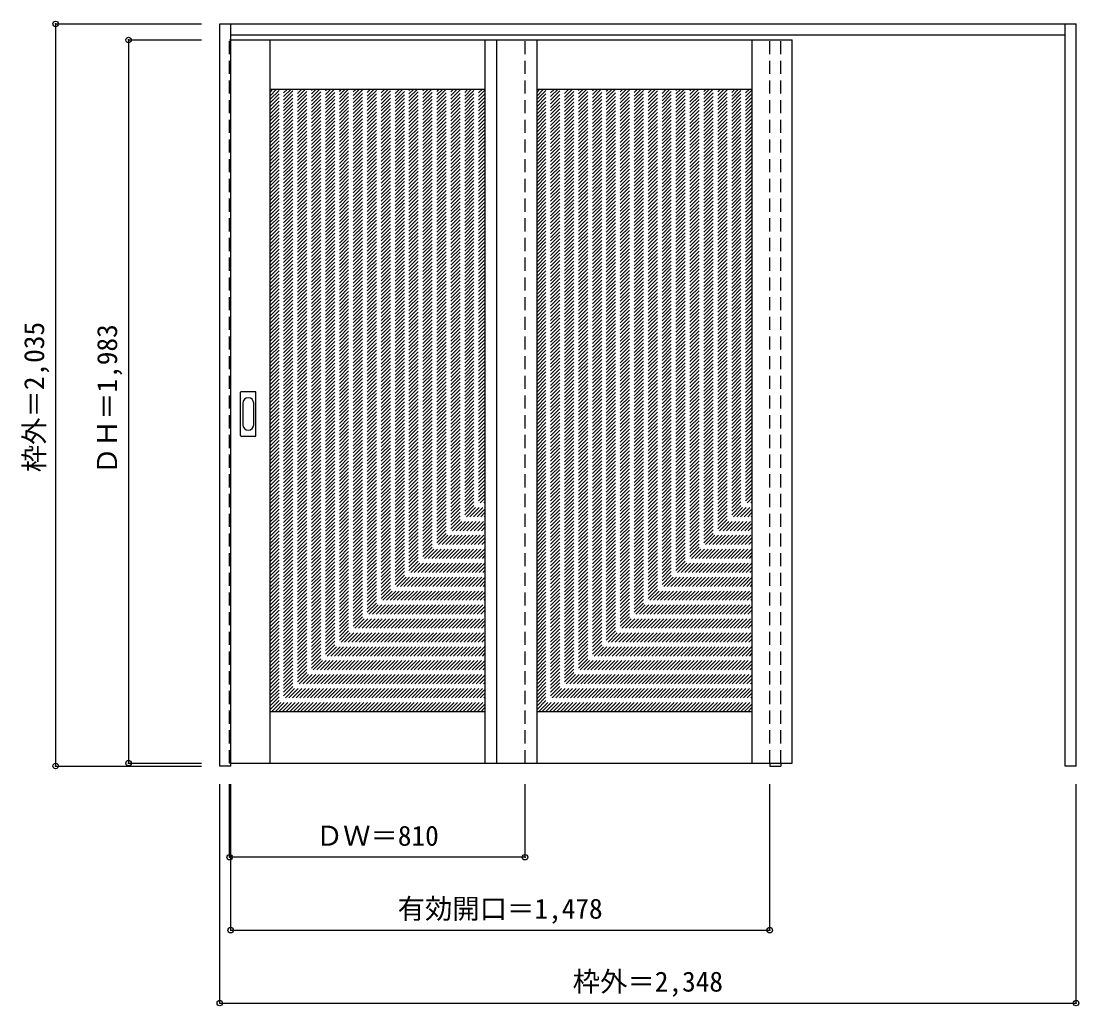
# Model space of a CAD drawing. Units: millimetres, scale not verified. Extents: x -1313 to 1587, y -1605 to 1095.
import ezdxf
from ezdxf.enums import TextEntityAlignment as Align

# ---------------------------------------------------------------- set-up
doc = ezdxf.new("R2010")
doc.units = ezdxf.units.MM
doc.header["$LTSCALE"] = 30
doc.header["$PDMODE"] = 32
doc.header["$PDSIZE"] = 15
doc.linetypes.add('DASHED1', pattern=[1.8, 1.2, -0.6])
doc.layers.add('0-0', color=4, linetype='DASHED1')
doc.layers.add('0-1_寸法', color=7, linetype='Continuous')
doc.styles.add('ＭＳ ゴシック', font='')
doc.styles.get('ＭＳ ゴシック').set_extended_font_data('MS Gothic')

msp = doc.modelspace()

# ---------------------------------------------------------------- linework, layer by layer
at = {"layer": '0-0', "color": 3, "linetype": 'Continuous'}
for p, q in [((-768.26, 1087.27), (1579.74, 1087.27)), ((-738.26, -947.73), (-738.26, 1087.27)), ((1549.74, -947.73), (1549.74, 1087.27)), ((1579.74, -947.73), (1579.74, 1087.27)), ((-738.26, 1057.27), (1549.74, 1057.27)), ((-738.26, 1043.27), (800.74, 1043.27)), ((-631.26, 1043.27), (-631.26, -939.73)), ((-41.26, 1043.27), (-41.26, -939.73)), ((-9.26, 1043.27), (-9.26, -939.73)), ((100.74, 1043.27), (100.74, -939.73)), ((690.74, 1043.27), (690.74, -939.73)), ((-631.26, 908.27), (-41.26, 908.27)), ((100.74, 908.27), (690.74, 908.27)), ((-711.26, -41.73), (-711.26, 77.27)), ((-670.76, 78.77), (-709.76, 78.77)), ((-669.26, -41.73), (-669.26, 77.27)), ((-709.76, -43.23), (-670.76, -43.23)), ((-41.26, -798.73), (-631.26, -798.73)), ((690.74, -798.73), (100.74, -798.73)), ((739.74, -939.73), (739.74, -947.73)), ((739.74, -947.73), (769.74, -947.73)), ((769.74, -939.73), (769.74, -947.73)), ((1579.74, -947.73), (1549.74, -947.73))]:
    msp.add_line(p, q, dxfattribs=at)
at = {"layer": '0-0'}
for p, q in [((739.74, -939.73), (739.74, 1057.27)), ((769.74, -939.73), (769.74, 1057.27)), ((-741.26, 1043.27), (-738.26, 1043.27)), ((-741.26, -939.73), (-741.26, 1043.27)), ((68.74, -939.73), (68.74, 1043.27)), ((-631.26, 325.2), (-48.19, 908.27)), ((-631.26, 335.1), (-58.09, 908.27)), ((-631.26, 345), (-67.99, 908.27)), ((-631.26, 354.9), (-77.89, 908.27)), ((-631.26, 364.8), (-87.79, 908.27)), ((-631.26, 374.7), (-97.69, 908.27)), ((-631.26, 384.6), (-107.59, 908.27)), ((-631.26, 394.5), (-117.49, 908.27)), ((-631.26, 404.4), (-127.39, 908.27)), ((-631.26, 414.3), (-137.29, 908.27)), ((-631.26, 424.2), (-147.19, 908.27)), ((-631.26, 434.1), (-157.09, 908.27)), ((-631.26, 444), (-166.99, 908.27)), ((-631.26, 453.9), (-176.89, 908.27)), ((-631.26, 463.79), (-186.78, 908.27)), ((-631.26, 473.69), (-196.68, 908.27)), ((-631.26, 483.59), (-206.58, 908.27)), ((-631.26, 493.49), (-216.48, 908.27)), ((-631.26, 503.39), (-226.38, 908.27)), ((-631.26, 513.29), (-236.28, 908.27)), ((-631.26, 523.19), (-246.18, 908.27)), ((-631.26, 533.09), (-256.08, 908.27)), ((-631.26, 542.99), (-265.98, 908.27)), ((-631.26, 552.89), (-275.88, 908.27)), ((-631.26, 562.79), (-285.78, 908.27)), ((-631.26, 572.69), (-295.68, 908.27)), ((-631.26, 582.59), (-305.58, 908.27)), ((-631.26, 592.49), (-315.48, 908.27)), ((-631.26, 602.39), (-325.38, 908.27)), ((-631.26, 612.29), (-335.28, 908.27)), ((-631.26, 622.19), (-345.18, 908.27)), ((-631.26, 632.09), (-355.08, 908.27)), ((-631.26, 641.99), (-364.98, 908.27)), ((-631.26, 651.89), (-374.87, 908.27)), ((-631.26, 661.78), (-384.77, 908.27)), ((-631.26, 671.68), (-394.67, 908.27)), ((-631.26, 681.58), (-404.57, 908.27)), ((-631.26, 691.48), (-414.47, 908.27)), ((-631.26, 701.38), (-424.37, 908.27)), ((-631.26, 711.28), (-434.27, 908.27)), ((-631.26, 721.18), (-444.17, 908.27)), ((-631.26, 731.08), (-454.07, 908.27)), ((-631.26, 740.98), (-463.97, 908.27)), ((-631.26, 750.88), (-473.87, 908.27)), ((-631.26, 760.78), (-483.77, 908.27)), ((-631.26, 770.68), (-493.67, 908.27)), ((-631.26, 780.58), (-503.57, 908.27)), ((-631.26, 790.48), (-513.47, 908.27)), ((-631.26, 800.38), (-523.37, 908.27)), ((-631.26, 810.28), (-533.27, 908.27)), ((-631.26, 820.18), (-543.17, 908.27)), ((-631.26, 830.08), (-553.07, 908.27)), ((-631.26, 839.98), (-562.97, 908.27)), ((-631.26, 849.87), (-572.86, 908.27)), ((-631.26, 859.77), (-582.76, 908.27)), ((-631.26, 869.67), (-592.66, 908.27)), ((-631.26, 879.57), (-602.56, 908.27)), ((-631.26, 889.47), (-612.46, 908.27)), ((-631.26, 899.37), (-622.36, 908.27)), ((-631.26, 315.3), (-41.26, 905.3)), ((100.74, 325.2), (683.81, 908.27)), ((100.74, 335.1), (673.91, 908.27)), ((100.74, 345), (664.01, 908.27)), ((100.74, 354.9), (654.11, 908.27)), ((100.74, 364.8), (644.21, 908.27)), ((100.74, 374.7), (634.31, 908.27)), ((100.74, 384.6), (624.41, 908.27)), ((100.74, 394.5), (614.51, 908.27)), ((100.74, 404.4), (604.61, 908.27)), ((100.74, 414.3), (594.71, 908.27)), ((100.74, 424.2), (584.81, 908.27)), ((100.74, 434.1), (574.91, 908.27)), ((100.74, 444), (565.01, 908.27)), ((100.74, 453.9), (555.11, 908.27)), ((100.74, 463.79), (545.22, 908.27)), ((100.74, 473.69), (535.32, 908.27)), ((100.74, 483.59), (525.42, 908.27)), ((100.74, 493.49), (515.52, 908.27)), ((100.74, 503.39), (505.62, 908.27)), ((100.74, 513.29), (495.72, 908.27)), ((100.74, 523.19), (485.82, 908.27)), ((100.74, 533.09), (475.92, 908.27)), ((100.74, 542.99), (466.02, 908.27)), ((100.74, 552.89), (456.12, 908.27)), ((100.74, 562.79), (446.22, 908.27)), ((100.74, 572.69), (436.32, 908.27)), ((100.74, 582.59), (426.42, 908.27)), ((100.74, 592.49), (416.52, 908.27)), ((100.74, 602.39), (406.62, 908.27)), ((100.74, 612.29), (396.72, 908.27)), ((100.74, 622.19), (386.82, 908.27)), ((100.74, 632.09), (376.92, 908.27)), ((100.74, 641.99), (367.02, 908.27)), ((100.74, 651.89), (357.13, 908.27)), ((100.74, 661.78), (347.23, 908.27)), ((100.74, 671.68), (337.33, 908.27)), ((100.74, 681.58), (327.43, 908.27)), ((100.74, 691.48), (317.53, 908.27)), ((100.74, 701.38), (307.63, 908.27)), ((100.74, 711.28), (297.73, 908.27)), ((100.74, 721.18), (287.83, 908.27)), ((100.74, 731.08), (277.93, 908.27)), ((100.74, 740.98), (268.03, 908.27)), ((100.74, 750.88), (258.13, 908.27)), ((100.74, 760.78), (248.23, 908.27)), ((100.74, 770.68), (238.33, 908.27)), ((100.74, 780.58), (228.43, 908.27)), ((100.74, 790.48), (218.53, 908.27)), ((100.74, 800.38), (208.63, 908.27)), ((100.74, 810.28), (198.73, 908.27)), ((100.74, 820.18), (188.83, 908.27)), ((100.74, 830.08), (178.93, 908.27)), ((100.74, 839.98), (169.03, 908.27)), ((100.74, 849.87), (159.14, 908.27)), ((100.74, 859.77), (149.24, 908.27)), ((100.74, 869.67), (139.34, 908.27)), ((100.74, 879.57), (129.44, 908.27)), ((100.74, 889.47), (119.54, 908.27)), ((100.74, 899.37), (109.64, 908.27)), ((100.74, 315.3), (690.74, 905.3)), ((-631.26, 305.4), (-41.26, 895.4)), ((-631.26, 295.5), (-41.26, 885.5)), ((-631.26, 285.6), (-41.26, 875.6)), ((100.74, 305.4), (690.74, 895.4)), ((100.74, 295.5), (690.74, 885.5)), ((100.74, 285.6), (690.74, 875.6)), ((-631.26, 275.7), (-41.26, 865.7)), ((-631.26, 265.8), (-41.26, 855.8)), ((-631.26, 255.91), (-41.26, 845.91)), ((100.74, 275.7), (690.74, 865.7)), ((100.74, 265.8), (690.74, 855.8)), ((100.74, 255.91), (690.74, 845.91)), ((-631.26, 246.01), (-41.26, 836.01)), ((-631.26, 236.11), (-41.26, 826.11)), ((-631.26, 226.21), (-41.26, 816.21)), ((100.74, 246.01), (690.74, 836.01)), ((100.74, 236.11), (690.74, 826.11)), ((100.74, 226.21), (690.74, 816.21)), ((-631.26, 216.31), (-41.26, 806.31)), ((-631.26, 206.41), (-41.26, 796.41)), ((-631.26, 196.51), (-41.26, 786.51)), ((100.74, 216.31), (690.74, 806.31)), ((100.74, 206.41), (690.74, 796.41)), ((100.74, 196.51), (690.74, 786.51)), ((-631.26, 186.61), (-41.26, 776.61)), ((-631.26, 176.71), (-41.26, 766.71)), ((-631.26, 166.81), (-41.26, 756.81)), ((100.74, 186.61), (690.74, 776.61)), ((100.74, 176.71), (690.74, 766.71)), ((100.74, 166.81), (690.74, 756.81)), ((-631.26, 156.91), (-41.26, 746.91)), ((-631.26, 147.01), (-41.26, 737.01)), ((-631.26, 137.11), (-41.26, 727.11)), ((100.74, 156.91), (690.74, 746.91)), ((100.74, 147.01), (690.74, 737.01)), ((100.74, 137.11), (690.74, 727.11)), ((-631.26, 127.21), (-41.26, 717.21)), ((-631.26, 117.31), (-41.26, 707.31)), ((-631.26, 107.41), (-41.26, 697.41)), ((100.74, 127.21), (690.74, 717.21)), ((100.74, 117.31), (690.74, 707.31)), ((100.74, 107.41), (690.74, 697.41)), ((-631.26, 97.51), (-41.26, 687.51)), ((-631.26, 87.61), (-41.26, 677.61)), ((-631.26, 77.71), (-41.26, 667.71)), ((100.74, 97.51), (690.74, 687.51)), ((100.74, 87.61), (690.74, 677.61)), ((100.74, 77.71), (690.74, 667.71)), ((-631.26, 67.81), (-41.26, 657.81)), ((-631.26, 57.92), (-41.26, 647.92)), ((-631.26, 48.02), (-41.26, 638.02)), ((100.74, 67.81), (690.74, 657.81)), ((100.74, 57.92), (690.74, 647.92)), ((100.74, 48.02), (690.74, 638.02)), ((-631.26, 38.12), (-41.26, 628.12)), ((-631.26, 28.22), (-41.26, 618.22)), ((100.74, 38.12), (690.74, 628.12)), ((100.74, 28.22), (690.74, 618.22)), ((-631.26, 18.32), (-41.26, 608.32)), ((-631.26, 8.42), (-41.26, 598.42)), ((-631.26, -1.48), (-41.26, 588.52)), ((100.74, 18.32), (690.74, 608.32)), ((100.74, 8.42), (690.74, 598.42)), ((100.74, -1.48), (690.74, 588.52)), ((-631.26, -11.38), (-41.26, 578.62)), ((-631.26, -21.28), (-41.26, 568.72)), ((-631.26, -31.18), (-41.26, 558.82)), ((100.74, -11.38), (690.74, 578.62)), ((100.74, -21.28), (690.74, 568.72)), ((100.74, -31.18), (690.74, 558.82)), ((-631.26, -41.08), (-41.26, 548.92)), ((-631.26, -50.98), (-41.26, 539.02)), ((-631.26, -60.88), (-41.26, 529.12)), ((100.74, -41.08), (690.74, 548.92)), ((100.74, -50.98), (690.74, 539.02)), ((100.74, -60.88), (690.74, 529.12)), ((-631.26, -70.78), (-41.26, 519.22)), ((-631.26, -80.68), (-41.26, 509.32)), ((-631.26, -90.58), (-41.26, 499.42)), ((100.74, -70.78), (690.74, 519.22)), ((100.74, -80.68), (690.74, 509.32)), ((100.74, -90.58), (690.74, 499.42)), ((-631.26, -100.48), (-41.26, 489.52)), ((-631.26, -110.38), (-41.26, 479.62)), ((-631.26, -120.28), (-41.26, 469.72)), ((100.74, -100.48), (690.74, 489.52)), ((100.74, -110.38), (690.74, 479.62)), ((100.74, -120.28), (690.74, 469.72)), ((-631.26, -130.18), (-41.26, 459.82)), ((-631.26, -140.07), (-41.26, 449.93)), ((-631.26, -149.97), (-41.26, 440.03)), ((100.74, -130.18), (690.74, 459.82)), ((100.74, -140.07), (690.74, 449.93)), ((100.74, -149.97), (690.74, 440.03)), ((-631.26, -159.87), (-41.26, 430.13)), ((-631.26, -169.77), (-41.26, 420.23)), ((-631.26, -179.67), (-41.26, 410.33)), ((100.74, -159.87), (690.74, 430.13)), ((100.74, -169.77), (690.74, 420.23)), ((100.74, -179.67), (690.74, 410.33)), ((-631.26, -189.57), (-41.26, 400.43)), ((-631.26, -199.47), (-41.26, 390.53)), ((-631.26, -209.37), (-41.26, 380.63)), ((100.74, -189.57), (690.74, 400.43)), ((100.74, -199.47), (690.74, 390.53)), ((100.74, -209.37), (690.74, 380.63)), ((-631.26, -219.27), (-41.26, 370.73)), ((-631.26, -229.17), (-41.26, 360.83)), ((-631.26, -239.07), (-41.26, 350.93)), ((100.74, -219.27), (690.74, 370.73)), ((100.74, -229.17), (690.74, 360.83)), ((100.74, -239.07), (690.74, 350.93)), ((-631.26, -248.97), (-41.26, 341.03)), ((-631.26, -258.87), (-41.26, 331.13)), ((-631.26, -268.77), (-41.26, 321.23)), ((100.74, -248.97), (690.74, 341.03)), ((100.74, -258.87), (690.74, 331.13)), ((100.74, -268.77), (690.74, 321.23)), ((-631.26, -278.67), (-41.26, 311.33)), ((-631.26, -288.57), (-41.26, 301.43)), ((-631.26, -298.47), (-41.26, 291.53)), ((100.74, -278.67), (690.74, 311.33)), ((100.74, -288.57), (690.74, 301.43)), ((100.74, -298.47), (690.74, 291.53)), ((-631.26, -308.37), (-41.26, 281.63)), ((-631.26, -318.27), (-41.26, 271.73)), ((-631.26, -328.16), (-41.26, 261.84)), ((100.74, -308.37), (690.74, 281.63)), ((100.74, -318.27), (690.74, 271.73)), ((100.74, -328.16), (690.74, 261.84)), ((-631.26, -338.06), (-41.26, 251.94)), ((-631.26, -347.96), (-41.26, 242.04)), ((-631.26, -357.86), (-41.26, 232.14)), ((100.74, -338.06), (690.74, 251.94)), ((100.74, -347.96), (690.74, 242.04)), ((100.74, -357.86), (690.74, 232.14)), ((-631.26, -367.76), (-41.26, 222.24)), ((-631.26, -377.66), (-41.26, 212.34)), ((100.74, -367.76), (690.74, 222.24)), ((100.74, -377.66), (690.74, 212.34)), ((-631.26, -387.56), (-41.26, 202.44)), ((-631.26, -397.46), (-41.26, 192.54)), ((-631.26, -407.36), (-41.26, 182.64)), ((100.74, -387.56), (690.74, 202.44)), ((100.74, -397.46), (690.74, 192.54)), ((100.74, -407.36), (690.74, 182.64)), ((-631.26, -417.26), (-41.26, 172.74)), ((-631.26, -427.16), (-41.26, 162.84)), ((-631.26, -437.06), (-41.26, 152.94)), ((100.74, -417.26), (690.74, 172.74)), ((100.74, -427.16), (690.74, 162.84)), ((100.74, -437.06), (690.74, 152.94)), ((-631.26, -446.96), (-41.26, 143.04)), ((-631.26, -456.86), (-41.26, 133.14)), ((-631.26, -466.76), (-41.26, 123.24)), ((100.74, -446.96), (690.74, 143.04)), ((100.74, -456.86), (690.74, 133.14)), ((100.74, -466.76), (690.74, 123.24)), ((-631.26, -476.66), (-41.26, 113.34)), ((-631.26, -486.56), (-41.26, 103.44)), ((-631.26, -496.46), (-41.26, 93.54)), ((100.74, -476.66), (690.74, 113.34)), ((100.74, -486.56), (690.74, 103.44)), ((100.74, -496.46), (690.74, 93.54)), ((-631.26, -506.36), (-41.26, 83.64)), ((-631.26, -516.26), (-41.26, 73.74)), ((-631.26, -526.15), (-41.26, 63.85)), ((100.74, -506.36), (690.74, 83.64)), ((100.74, -516.26), (690.74, 73.74)), ((100.74, -526.15), (690.74, 63.85)), ((-631.26, -536.05), (-41.26, 53.95)), ((-631.26, -545.95), (-41.26, 44.05)), ((-631.26, -555.85), (-41.26, 34.15)), ((100.74, -536.05), (690.74, 53.95)), ((100.74, -545.95), (690.74, 44.05)), ((100.74, -555.85), (690.74, 34.15)), ((-631.26, -565.75), (-41.26, 24.25)), ((-631.26, -575.65), (-41.26, 14.35)), ((-631.26, -585.55), (-41.26, 4.45)), ((100.74, -565.75), (690.74, 24.25)), ((100.74, -575.65), (690.74, 14.35)), ((100.74, -585.55), (690.74, 4.45)), ((-631.26, -595.45), (-41.26, -5.45)), ((-631.26, -605.35), (-41.26, -15.35)), ((-631.26, -615.25), (-41.26, -25.25)), ((100.74, -595.45), (690.74, -5.45)), ((100.74, -605.35), (690.74, -15.35)), ((100.74, -615.25), (690.74, -25.25)), ((-631.26, -625.15), (-41.26, -35.15)), ((-631.26, -635.05), (-41.26, -45.05)), ((-631.26, -644.95), (-41.26, -54.95)), ((100.74, -625.15), (690.74, -35.15)), ((100.74, -635.05), (690.74, -45.05)), ((100.74, -644.95), (690.74, -54.95)), ((-631.26, -654.85), (-41.26, -64.85)), ((-631.26, -664.75), (-41.26, -74.75)), ((-631.26, -674.65), (-41.26, -84.65)), ((100.74, -654.85), (690.74, -64.85)), ((100.74, -664.75), (690.74, -74.75)), ((100.74, -674.65), (690.74, -84.65)), ((-631.26, -684.55), (-41.26, -94.55)), ((-631.26, -694.45), (-41.26, -104.45)), ((-631.26, -704.35), (-41.26, -114.35)), ((100.74, -684.55), (690.74, -94.55)), ((100.74, -694.45), (690.74, -104.45)), ((100.74, -704.35), (690.74, -114.35)), ((-631.26, -714.25), (-41.26, -124.25)), ((-631.26, -724.14), (-41.26, -134.14)), ((-631.26, -734.04), (-41.26, -144.04)), ((100.74, -714.25), (690.74, -124.25)), ((100.74, -724.14), (690.74, -134.14)), ((100.74, -734.04), (690.74, -144.04)), ((-631.26, -743.94), (-41.26, -153.94)), ((-631.26, -753.84), (-41.26, -163.84)), ((-631.26, -763.74), (-41.26, -173.74)), ((100.74, -743.94), (690.74, -153.94)), ((100.74, -753.84), (690.74, -163.84)), ((100.74, -763.74), (690.74, -173.74)), ((-631.26, -773.64), (-41.26, -183.64)), ((-631.26, -783.54), (-41.26, -193.54)), ((100.74, -773.64), (690.74, -183.64)), ((100.74, -783.54), (690.74, -193.54)), ((-631.26, -793.44), (-41.26, -203.44)), ((-626.65, -798.73), (-41.26, -213.34)), ((-616.75, -798.73), (-41.26, -223.24)), ((100.74, -793.44), (690.74, -203.44)), ((105.35, -798.73), (690.74, -213.34)), ((115.25, -798.73), (690.74, -223.24)), ((-606.85, -798.73), (-41.26, -233.14)), ((-596.95, -798.73), (-41.26, -243.04)), ((-587.05, -798.73), (-41.26, -252.94)), ((125.15, -798.73), (690.74, -233.14)), ((135.05, -798.73), (690.74, -243.04)), ((144.95, -798.73), (690.74, -252.94)), ((-577.15, -798.73), (-41.26, -262.84)), ((-567.25, -798.73), (-41.26, -272.74)), ((-557.35, -798.73), (-41.26, -282.64)), ((154.85, -798.73), (690.74, -262.84)), ((164.75, -798.73), (690.74, -272.74)), ((174.65, -798.73), (690.74, -282.64)), ((-547.45, -798.73), (-41.26, -292.54)), ((-537.55, -798.73), (-41.26, -302.44)), ((-527.65, -798.73), (-41.26, -312.34)), ((184.55, -798.73), (690.74, -292.54)), ((194.45, -798.73), (690.74, -302.44)), ((204.35, -798.73), (690.74, -312.34)), ((-517.75, -798.73), (-41.26, -322.24)), ((-507.86, -798.73), (-41.26, -332.13)), ((-497.96, -798.73), (-41.26, -342.03)), ((214.25, -798.73), (690.74, -322.24)), ((224.14, -798.73), (690.74, -332.13)), ((234.04, -798.73), (690.74, -342.03)), ((-488.06, -798.73), (-41.26, -351.93)), ((-478.16, -798.73), (-41.26, -361.83)), ((-468.26, -798.73), (-41.26, -371.73)), ((243.94, -798.73), (690.74, -351.93)), ((253.84, -798.73), (690.74, -361.83)), ((263.74, -798.73), (690.74, -371.73)), ((-458.36, -798.73), (-41.26, -381.63)), ((-448.46, -798.73), (-41.26, -391.53)), ((-438.56, -798.73), (-41.26, -401.43)), ((273.64, -798.73), (690.74, -381.63)), ((283.54, -798.73), (690.74, -391.53)), ((293.44, -798.73), (690.74, -401.43)), ((-428.66, -798.73), (-41.26, -411.33)), ((-418.76, -798.73), (-41.26, -421.23)), ((-408.86, -798.73), (-41.26, -431.13)), ((303.34, -798.73), (690.74, -411.33)), ((313.24, -798.73), (690.74, -421.23)), ((323.14, -798.73), (690.74, -431.13)), ((-398.96, -798.73), (-41.26, -441.03)), ((-389.06, -798.73), (-41.26, -450.93)), ((-379.16, -798.73), (-41.26, -460.83)), ((333.04, -798.73), (690.74, -441.03)), ((342.94, -798.73), (690.74, -450.93)), ((352.84, -798.73), (690.74, -460.83)), ((-369.26, -798.73), (-41.26, -470.73)), ((-359.36, -798.73), (-41.26, -480.63)), ((-349.46, -798.73), (-41.26, -490.53)), ((362.74, -798.73), (690.74, -470.73)), ((372.64, -798.73), (690.74, -480.63)), ((382.54, -798.73), (690.74, -490.53)), ((-339.56, -798.73), (-41.26, -500.43)), ((-329.66, -798.73), (-41.26, -510.33)), ((-319.76, -798.73), (-41.26, -520.23)), ((392.44, -798.73), (690.74, -500.43)), ((402.34, -798.73), (690.74, -510.33)), ((412.24, -798.73), (690.74, -520.23)), ((-309.87, -798.73), (-41.26, -530.12)), ((-299.97, -798.73), (-41.26, -540.02)), ((-290.07, -798.73), (-41.26, -549.92)), ((422.13, -798.73), (690.74, -530.12)), ((432.03, -798.73), (690.74, -540.02)), ((441.93, -798.73), (690.74, -549.92)), ((-280.17, -798.73), (-41.26, -559.82)), ((-270.27, -798.73), (-41.26, -569.72)), ((-260.37, -798.73), (-41.26, -579.62)), ((451.83, -798.73), (690.74, -559.82)), ((461.73, -798.73), (690.74, -569.72)), ((471.63, -798.73), (690.74, -579.62)), ((-250.47, -798.73), (-41.26, -589.52)), ((-240.57, -798.73), (-41.26, -599.42)), ((481.53, -798.73), (690.74, -589.52)), ((491.43, -798.73), (690.74, -599.42)), ((-230.67, -798.73), (-41.26, -609.32)), ((-220.77, -798.73), (-41.26, -619.22)), ((-210.87, -798.73), (-41.26, -629.12)), ((501.33, -798.73), (690.74, -609.32)), ((511.23, -798.73), (690.74, -619.22)), ((521.13, -798.73), (690.74, -629.12)), ((-200.97, -798.73), (-41.26, -639.02)), ((-191.07, -798.73), (-41.26, -648.92)), ((-181.17, -798.73), (-41.26, -658.82)), ((531.03, -798.73), (690.74, -639.02)), ((540.93, -798.73), (690.74, -648.92)), ((550.83, -798.73), (690.74, -658.82)), ((-171.27, -798.73), (-41.26, -668.72)), ((-161.37, -798.73), (-41.26, -678.62)), ((-151.47, -798.73), (-41.26, -688.52)), ((560.73, -798.73), (690.74, -668.72)), ((570.63, -798.73), (690.74, -678.62)), ((580.53, -798.73), (690.74, -688.52)), ((-141.57, -798.73), (-41.26, -698.42)), ((-131.67, -798.73), (-41.26, -708.32)), ((-121.77, -798.73), (-41.26, -718.21)), ((590.43, -798.73), (690.74, -698.42)), ((600.33, -798.73), (690.74, -708.32)), ((610.23, -798.73), (690.74, -718.21)), ((-111.88, -798.73), (-41.26, -728.11)), ((-101.98, -798.73), (-41.26, -738.01)), ((-92.08, -798.73), (-41.26, -747.91)), ((620.12, -798.73), (690.74, -728.11)), ((630.02, -798.73), (690.74, -738.01)), ((639.92, -798.73), (690.74, -747.91)), ((-82.18, -798.73), (-41.26, -757.81)), ((-72.28, -798.73), (-41.26, -767.71)), ((-62.38, -798.73), (-41.26, -777.61)), ((649.82, -798.73), (690.74, -757.81)), ((659.72, -798.73), (690.74, -767.71)), ((669.62, -798.73), (690.74, -777.61)), ((-52.48, -798.73), (-41.26, -787.51)), ((-42.58, -798.73), (-41.26, -797.41)), ((679.52, -798.73), (690.74, -787.51)), ((689.42, -798.73), (690.74, -797.41)), ((-738.26, -939.73), (-741.26, -939.73))]:
    msp.add_line(p, q, dxfattribs=at)
at = {"layer": '0-0', "color": 7, "linetype": 'Continuous'}
for p, q in [((-705.26, 47.37), (-705.26, -11.83)), ((-675.26, -11.83), (-675.26, 47.37))]:
    msp.add_line(p, q, dxfattribs=at)
at = {"layer": '0-0', "color": 3, "linetype": 'Continuous'}
for points in [[(-738.26, -947.73), (-768.26, -947.73), (-768.26, 1087.27)], [(-738.26, -939.73), (800.74, -939.73), (800.74, 1043.27)]]:
    msp.add_lwpolyline(points, dxfattribs=at)
for centre, start, end in [((-709.76, 77.27), 90, 180), ((-670.76, 77.27), 0, 90), ((-709.76, -41.73), 180, 270), ((-670.76, -41.73), 270, 0)]:
    msp.add_arc(centre, 1.5, start, end, dxfattribs=at)
at = {"layer": '0-0', "color": 7, "linetype": 'Continuous'}
for centre, start, end in [((-690.26, 47.37), 0, 180), ((-690.26, -11.83), 180, 0)]:
    msp.add_arc(centre, 15, start, end, dxfattribs=at)
at = {"layer": '0-1_寸法', "color": 4}
for p, q in [((-1218.26, 1087.27), (-818.26, 1087.27)), ((-1218.26, 1087.27), (-1218.26, -947.73)), ((-1018.26, 1043.27), (-1018.26, -939.73)), ((-1018.26, 1043.27), (-818.26, 1043.27)), ((-1218.26, -947.73), (-818.26, -947.73)), ((-1018.26, -939.73), (-818.26, -939.73)), ((-768.26, -1597.73), (-768.26, -997.73)), ((-741.26, -1197.73), (-741.26, -997.73)), ((-738.26, -1397.73), (-738.26, -997.73)), ((68.74, -1197.73), (68.74, -997.73)), ((739.74, -1397.73), (739.74, -997.73)), ((1579.74, -1597.73), (1579.74, -997.73)), ((68.74, -1197.73), (-741.26, -1197.73)), ((-738.26, -1397.73), (739.74, -1397.73)), ((-768.26, -1597.73), (1579.74, -1597.73))]:
    msp.add_line(p, q, dxfattribs=at)
at = {"layer": '0-1_寸法'}
for p in [(-1218.26, 1087.27), (-1018.26, 1043.27), (-1218.26, -947.73), (-1018.26, -939.73), (-741.26, -1197.73), (68.74, -1197.73), (-738.26, -1397.73), (739.74, -1397.73), (-768.26, -1597.73), (1579.74, -1597.73)]:
    msp.add_point(p, dxfattribs=at)

# ---------------------------------------------------------------- texts
at = {"layer": '0-1_寸法', "style": 'ＭＳ ゴシック'}
for s, p in [('枠外＝2,035', (-1233.26, -141.98)), ('ＤＨ＝1,983', (-1033.26, -148.48))]:
    msp.add_text(s, height=54.99, rotation=90, dxfattribs=at).set_placement(p, align=Align.BOTTOM_LEFT)
for s, p in [('ＤＷ＝810', (-505.01, -1182.73)), ('有効開口＝1,478', (-280.51, -1382.73)), ('枠外＝2,348', (199.49, -1582.73))]:
    msp.add_text(s, height=54.99, dxfattribs=at).set_placement(p, align=Align.BOTTOM_LEFT)

doc.saveas('drawing.dxf')
